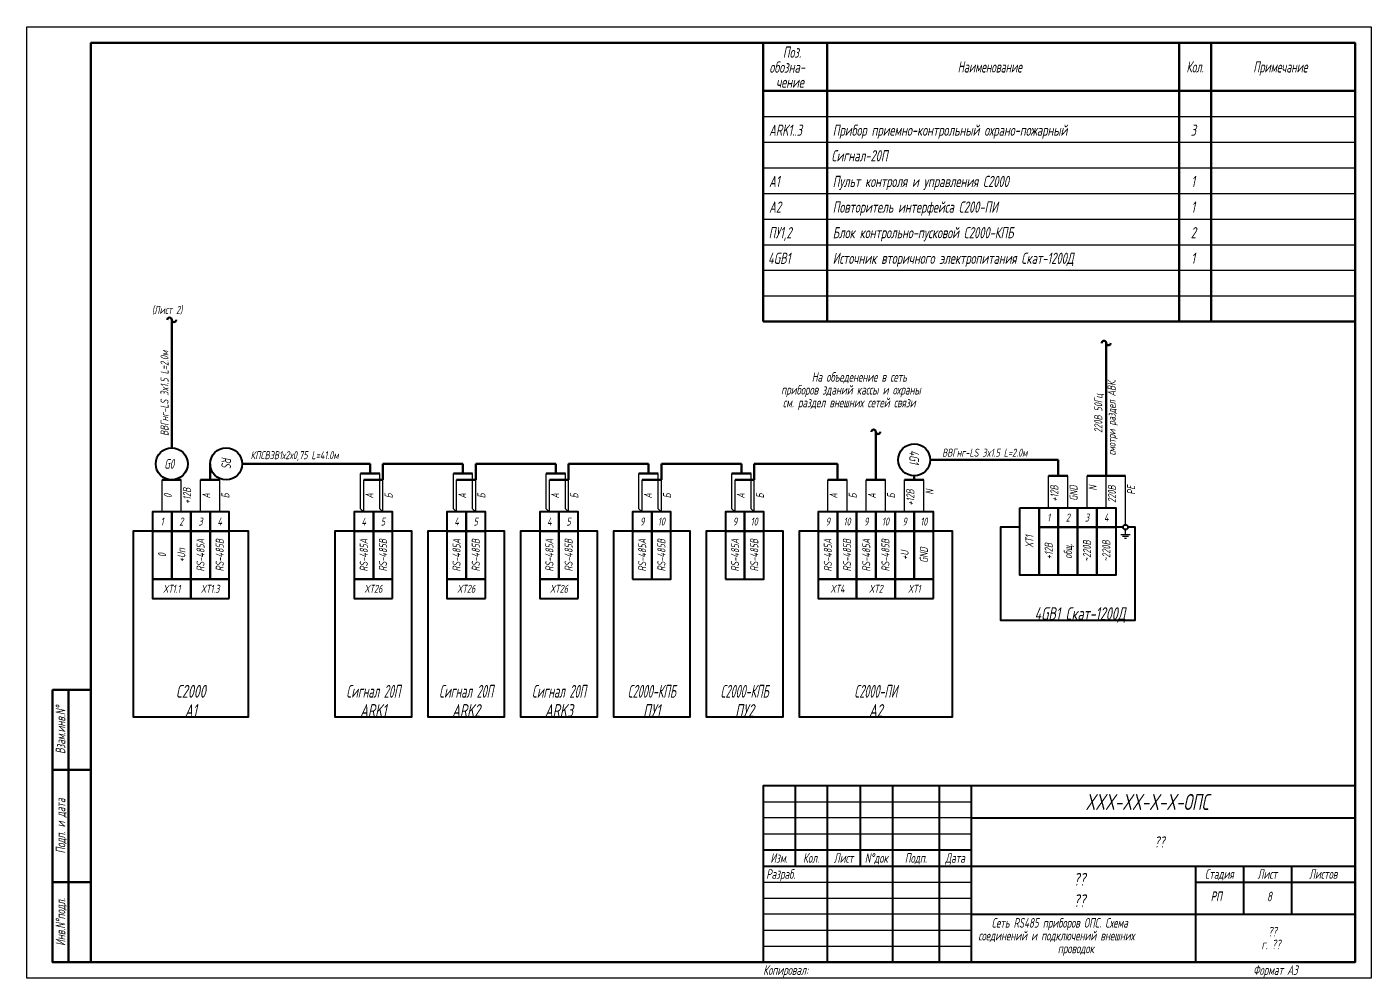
# Model space of a CAD drawing. Extents: x 0 to 1720, y -2086 to 3873.
# Drawn here: x 0 to 420, y 1490 to 1787 of the extents above; entities that cross this region are included whole.
import ezdxf
from ezdxf.enums import TextEntityAlignment as Align

# ---------------------------------------------------------------- set-up
doc = ezdxf.new("R2010")
doc.units = 0
for name, color, linetype, lineweight in [('EL_DEVICE', 1, 'Continuous', 40), ('EL_KABLE', 9, 'Continuous', 60), ('TABLE', 7, 'Continuous', 50)]:
    doc.layers.add(name, color=color, linetype=linetype, lineweight=lineweight)
for name, color, linetype in [('EL_WIRES', 3, 'Continuous'), ('FORMAT', 134, 'Continuous'), ('TEXT', 4, 'Continuous'), ('WINOSKA', 251, 'Continuous')]:
    doc.layers.add(name, color=color, linetype=linetype)
doc.styles.add('R2_5', font='romant.shx', dxfattribs={"width": 0.65, "oblique": 12, "height": 2.5})

# ---------------------------------------------------------------- blocks, each defined once
blk = doc.blocks.new('Break')
for centre, start, end in [((-0.7, 0), 0, 180), ((0.7, 0), 180, 0)]:
    blk.add_arc(centre, 0.7, start, end)
blk = doc.blocks.new('CABLE_MARK')
at = {"layer": 'EL_DEVICE'}
blk.add_circle((0, 5), 5, dxfattribs=at)
at = {"layer": 'EL_KABLE'}
blk.add_line((0, 10), (0, 50), dxfattribs=at)

msp = doc.modelspace()

# ---------------------------------------------------------------- linework, layer by layer
at = {"layer": 'EL_DEVICE'}
for points in [[(39.25, 1629.55), (45.25, 1629.55), (45.25, 1635.55), (39.25, 1635.55)], [(45.25, 1629.55), (51.25, 1629.55), (51.25, 1635.55), (45.25, 1635.55)], [(51.25, 1629.55), (57.25, 1629.55), (57.25, 1635.55), (51.25, 1635.55)], [(57.25, 1629.55), (63.25, 1629.55), (63.25, 1635.55), (57.25, 1635.55)], [(102.25, 1629.55), (108.25, 1629.55), (108.25, 1635.55), (102.25, 1635.55)], [(102.25, 1629.55), (108.25, 1629.55), (108.25, 1635.55), (102.25, 1635.55)], [(108.25, 1629.55), (114.25, 1629.55), (114.25, 1635.55), (108.25, 1635.55)], [(108.25, 1629.55), (114.25, 1629.55), (114.25, 1635.55), (108.25, 1635.55)], [(131.25, 1629.55), (137.25, 1629.55), (137.25, 1635.55), (131.25, 1635.55)], [(131.25, 1629.55), (137.25, 1629.55), (137.25, 1635.55), (131.25, 1635.55)], [(137.25, 1629.55), (143.25, 1629.55), (143.25, 1635.55), (137.25, 1635.55)], [(137.25, 1629.55), (143.25, 1629.55), (143.25, 1635.55), (137.25, 1635.55)], [(160.25, 1629.55), (166.25, 1629.55), (166.25, 1635.55), (160.25, 1635.55)], [(160.25, 1629.55), (166.25, 1629.55), (166.25, 1635.55), (160.25, 1635.55)], [(166.25, 1629.55), (172.25, 1629.55), (172.25, 1635.55), (166.25, 1635.55)], [(166.25, 1629.55), (172.25, 1629.55), (172.25, 1635.55), (166.25, 1635.55)], [(189.25, 1629.55), (195.25, 1629.55), (195.25, 1635.55), (189.25, 1635.55)], [(195.25, 1629.55), (201.25, 1629.55), (201.25, 1635.55), (195.25, 1635.55)], [(218.25, 1629.55), (224.25, 1629.55), (224.25, 1635.55), (218.25, 1635.55)], [(224.25, 1629.55), (230.25, 1629.55), (230.25, 1635.55), (224.25, 1635.55)], [(247.25, 1629.55), (253.25, 1629.55), (253.25, 1635.55), (247.25, 1635.55)], [(253.25, 1629.55), (259.25, 1629.55), (259.25, 1635.55), (253.25, 1635.55)], [(259.25, 1629.55), (265.25, 1629.55), (265.25, 1635.55), (259.25, 1635.55)], [(265.25, 1629.55), (271.25, 1629.55), (271.25, 1635.55), (265.25, 1635.55)], [(271.25, 1629.55), (277.25, 1629.55), (277.25, 1635.55), (271.25, 1635.55)], [(277.25, 1629.55), (283.25, 1629.55), (283.25, 1635.55), (277.25, 1635.55)], [(310.25, 1636.8), (316.25, 1636.8), (316.25, 1615.8), (310.25, 1615.8)], [(316.25, 1636.8), (322.25, 1636.8), (322.25, 1630.8), (316.25, 1630.8)], [(322.25, 1636.8), (328.25, 1636.8), (328.25, 1630.8), (322.25, 1630.8)], [(328.25, 1636.8), (334.25, 1636.8), (334.25, 1630.8), (328.25, 1630.8)], [(334.25, 1636.8), (340.25, 1636.8), (340.25, 1630.8), (334.25, 1630.8)], [(316.25, 1630.8), (322.25, 1630.8), (322.25, 1615.8), (316.25, 1615.8)], [(322.25, 1630.8), (328.25, 1630.8), (328.25, 1615.8), (322.25, 1615.8)], [(328.25, 1630.8), (334.25, 1630.8), (334.25, 1615.8), (328.25, 1615.8)], [(334.25, 1630.8), (340.25, 1630.8), (340.25, 1615.8), (334.25, 1615.8)], [(39.25, 1614.55), (45.25, 1614.55), (45.25, 1629.55), (39.25, 1629.55)], [(45.25, 1614.55), (51.25, 1614.55), (51.25, 1629.55), (45.25, 1629.55)], [(51.25, 1614.55), (57.25, 1614.55), (57.25, 1629.55), (51.25, 1629.55)], [(57.25, 1614.55), (63.25, 1614.55), (63.25, 1629.55), (57.25, 1629.55)], [(102.25, 1614.55), (108.25, 1614.55), (108.25, 1629.55), (102.25, 1629.55)], [(102.25, 1614.55), (108.25, 1614.55), (108.25, 1629.55), (102.25, 1629.55)], [(108.25, 1614.55), (114.25, 1614.55), (114.25, 1629.55), (108.25, 1629.55)], [(108.25, 1614.55), (114.25, 1614.55), (114.25, 1629.55), (108.25, 1629.55)], [(131.25, 1614.55), (137.25, 1614.55), (137.25, 1629.55), (131.25, 1629.55)], [(131.25, 1614.55), (137.25, 1614.55), (137.25, 1629.55), (131.25, 1629.55)], [(137.25, 1614.55), (143.25, 1614.55), (143.25, 1629.55), (137.25, 1629.55)], [(137.25, 1614.55), (143.25, 1614.55), (143.25, 1629.55), (137.25, 1629.55)], [(160.25, 1614.55), (166.25, 1614.55), (166.25, 1629.55), (160.25, 1629.55)], [(160.25, 1614.55), (166.25, 1614.55), (166.25, 1629.55), (160.25, 1629.55)], [(166.25, 1614.55), (172.25, 1614.55), (172.25, 1629.55), (166.25, 1629.55)], [(166.25, 1614.55), (172.25, 1614.55), (172.25, 1629.55), (166.25, 1629.55)], [(189.25, 1614.55), (195.25, 1614.55), (195.25, 1629.55), (189.25, 1629.55)], [(195.25, 1614.55), (201.25, 1614.55), (201.25, 1629.55), (195.25, 1629.55)], [(218.25, 1614.55), (224.25, 1614.55), (224.25, 1629.55), (218.25, 1629.55)], [(224.25, 1614.55), (230.25, 1614.55), (230.25, 1629.55), (224.25, 1629.55)], [(247.25, 1614.55), (253.25, 1614.55), (253.25, 1629.55), (247.25, 1629.55)], [(253.25, 1614.55), (259.25, 1614.55), (259.25, 1629.55), (253.25, 1629.55)], [(259.25, 1614.55), (265.25, 1614.55), (265.25, 1629.55), (259.25, 1629.55)], [(265.25, 1614.55), (271.25, 1614.55), (271.25, 1629.55), (265.25, 1629.55)], [(271.25, 1614.55), (277.25, 1614.55), (277.25, 1629.55), (271.25, 1629.55)], [(277.25, 1614.55), (283.25, 1614.55), (283.25, 1629.55), (277.25, 1629.55)], [(51.25, 1608.55), (51.25, 1614.55), (39.25, 1614.55), (39.25, 1608.55)], [(63.25, 1608.55), (63.25, 1614.55), (51.25, 1614.55), (51.25, 1608.55)], [(114.25, 1608.55), (114.25, 1614.55), (102.25, 1614.55), (102.25, 1608.55)], [(114.25, 1608.55), (114.25, 1614.55), (102.25, 1614.55), (102.25, 1608.55)], [(143.25, 1608.55), (143.25, 1614.55), (131.25, 1614.55), (131.25, 1608.55)], [(143.25, 1608.55), (143.25, 1614.55), (131.25, 1614.55), (131.25, 1608.55)], [(172.25, 1608.55), (172.25, 1614.55), (160.25, 1614.55), (160.25, 1608.55)], [(172.25, 1608.55), (172.25, 1614.55), (160.25, 1614.55), (160.25, 1608.55)], [(259.25, 1608.55), (259.25, 1614.55), (247.25, 1614.55), (247.25, 1608.55)], [(271.25, 1608.55), (271.25, 1614.55), (259.25, 1614.55), (259.25, 1608.55)], [(283.25, 1608.55), (283.25, 1614.55), (271.25, 1614.55), (271.25, 1608.55)]]:
    msp.add_lwpolyline(points, close=True, dxfattribs=at)
for points in [[(310.25, 1630.8), (304.25, 1630.8), (304.25, 1601.8), (346.25, 1601.8), (346.25, 1630.8), (344, 1630.8)], [(342.5, 1630.8), (340.25, 1630.8)], [(39.25, 1629.55), (33.25, 1629.55), (33.25, 1571.55), (69.25, 1571.55), (69.25, 1629.55), (51.25, 1629.55)], [(102.25, 1629.55), (96.25, 1629.55), (96.25, 1571.55), (120.25, 1571.55), (120.25, 1629.55), (114.25, 1629.55)], [(102.25, 1629.55), (96.25, 1629.55), (96.25, 1571.55), (120.25, 1571.55), (120.25, 1629.55), (114.25, 1629.55)], [(131.25, 1629.55), (125.25, 1629.55), (125.25, 1571.55), (149.25, 1571.55), (149.25, 1629.55), (143.25, 1629.55)], [(131.25, 1629.55), (125.25, 1629.55), (125.25, 1571.55), (149.25, 1571.55), (149.25, 1629.55), (143.25, 1629.55)], [(160.25, 1629.55), (154.25, 1629.55), (154.25, 1571.55), (178.25, 1571.55), (178.25, 1629.55), (172.25, 1629.55)], [(160.25, 1629.55), (154.25, 1629.55), (154.25, 1571.55), (178.25, 1571.55), (178.25, 1629.55), (172.25, 1629.55)], [(189.25, 1629.55), (183.25, 1629.55), (183.25, 1571.55), (207.25, 1571.55), (207.25, 1629.55), (201.25, 1629.55)], [(218.25, 1629.55), (212.25, 1629.55), (212.25, 1571.55), (236.25, 1571.55), (236.25, 1629.55), (230.25, 1629.55)], [(247.25, 1629.55), (241.25, 1629.55), (241.25, 1571.55), (289.25, 1571.55), (289.25, 1629.55), (283.25, 1629.55)]]:
    msp.add_lwpolyline(points, dxfattribs=at)
msp.add_circle((343.25, 1630.8), 0.75, dxfattribs=at)
at = {"layer": 'EL_KABLE'}
for p, q in [((337.25, 1688.3), (337.25, 1646.8)), ((265.25, 1645.55), (265.25, 1660.55)), ((322.25, 1646.8), (322.25, 1651.8)), ((57.25, 1650.55), (57.25, 1645.55)), ((110.25, 1647.55), (104.25, 1647.55)), ((110.25, 1647.55), (104.25, 1647.55)), ((107.25, 1647.55), (107.25, 1650.55)), ((107.25, 1647.55), (107.25, 1650.55)), ((111.25, 1645.55), (111.25, 1650.55)), ((111.25, 1645.55), (111.25, 1650.55)), ((111.25, 1650.55), (136.25, 1650.55)), ((139.25, 1647.55), (133.25, 1647.55)), ((139.25, 1647.55), (133.25, 1647.55)), ((136.25, 1647.55), (136.25, 1650.55)), ((140.25, 1645.55), (140.25, 1650.55)), ((140.25, 1645.55), (140.25, 1650.55)), ((140.25, 1650.55), (165.25, 1650.55)), ((168.25, 1647.55), (162.25, 1647.55)), ((168.25, 1647.55), (162.25, 1647.55)), ((165.25, 1647.55), (165.25, 1650.55)), ((169.25, 1645.55), (169.25, 1650.55)), ((169.25, 1645.55), (169.25, 1650.55)), ((169.25, 1650.55), (194.25, 1650.55)), ((197.25, 1647.55), (191.25, 1647.55)), ((194.25, 1647.55), (194.25, 1650.55)), ((198.25, 1645.55), (198.25, 1650.55)), ((198.25, 1650.55), (223.25, 1650.55)), ((226.25, 1647.55), (220.25, 1647.55)), ((223.25, 1647.55), (223.25, 1650.55)), ((227.25, 1645.55), (227.25, 1650.55)), ((227.25, 1650.55), (253.25, 1650.55)), ((253.25, 1645.55), (253.25, 1650.55)), ((277.25, 1645.55), (277.25, 1646.8)), ((319.25, 1646.8), (325.25, 1646.8)), ((343.25, 1646.8), (331.25, 1646.8)), ((42.25, 1645.55), (48.25, 1645.55)), ((54.25, 1645.55), (60.25, 1645.55)), ((105.25, 1645.55), (111.25, 1645.55)), ((105.25, 1645.55), (111.25, 1645.55)), ((134.25, 1645.55), (140.25, 1645.55)), ((134.25, 1645.55), (140.25, 1645.55)), ((163.25, 1645.55), (169.25, 1645.55)), ((163.25, 1645.55), (169.25, 1645.55)), ((192.25, 1645.55), (198.25, 1645.55)), ((221.25, 1645.55), (227.25, 1645.55)), ((250.25, 1645.55), (256.25, 1645.55)), ((262.25, 1645.55), (268.25, 1645.55)), ((274.25, 1645.55), (280.25, 1645.55))]:
    msp.add_line(p, q, dxfattribs=at)
at = {"layer": 'EL_WIRES'}
for p, q in [((104.25, 1636.55), (104.25, 1647.55)), ((104.25, 1636.55), (104.25, 1647.55)), ((110.25, 1636.55), (110.25, 1647.55)), ((110.25, 1636.55), (110.25, 1647.55)), ((133.25, 1636.55), (133.25, 1647.55)), ((133.25, 1636.55), (133.25, 1647.55)), ((139.25, 1636.55), (139.25, 1647.55)), ((139.25, 1636.55), (139.25, 1647.55)), ((162.25, 1636.55), (162.25, 1647.55)), ((162.25, 1636.55), (162.25, 1647.55)), ((168.25, 1636.55), (168.25, 1647.55)), ((168.25, 1636.55), (168.25, 1647.55)), ((191.25, 1636.55), (191.25, 1647.55)), ((197.25, 1636.55), (197.25, 1647.55)), ((220.25, 1636.55), (220.25, 1647.55)), ((226.25, 1636.55), (226.25, 1647.55)), ((319.25, 1636.8), (319.25, 1646.8)), ((325.25, 1636.8), (325.25, 1646.8)), ((331.25, 1636.8), (331.25, 1646.8)), ((337.25, 1636.8), (337.25, 1646.8)), ((343.25, 1631.55), (343.25, 1646.8)), ((42.25, 1635.55), (42.25, 1645.55)), ((48.25, 1635.55), (48.25, 1645.55)), ((54.25, 1635.55), (54.25, 1645.55)), ((60.25, 1635.55), (60.25, 1645.55)), ((105.25, 1635.55), (105.25, 1645.55)), ((105.25, 1635.55), (105.25, 1645.55)), ((111.25, 1635.55), (111.25, 1645.55)), ((111.25, 1635.55), (111.25, 1645.55)), ((134.25, 1635.55), (134.25, 1645.55)), ((134.25, 1635.55), (134.25, 1645.55)), ((140.25, 1635.55), (140.25, 1645.55)), ((140.25, 1635.55), (140.25, 1645.55)), ((163.25, 1635.55), (163.25, 1645.55)), ((163.25, 1635.55), (163.25, 1645.55)), ((169.25, 1635.55), (169.25, 1645.55)), ((169.25, 1635.55), (169.25, 1645.55)), ((192.25, 1635.55), (192.25, 1645.55)), ((198.25, 1635.55), (198.25, 1645.55)), ((221.25, 1635.55), (221.25, 1645.55)), ((227.25, 1635.55), (227.25, 1645.55)), ((250.25, 1635.55), (250.25, 1645.55)), ((256.25, 1635.55), (256.25, 1645.55)), ((262.25, 1635.55), (262.25, 1645.55)), ((268.25, 1635.55), (268.25, 1645.55)), ((274.25, 1635.55), (274.25, 1645.55)), ((280.25, 1635.55), (280.25, 1645.55)), ((105.25, 1635.55), (104.25, 1636.55)), ((105.25, 1635.55), (104.25, 1636.55)), ((111.25, 1635.55), (110.25, 1636.55)), ((111.25, 1635.55), (110.25, 1636.55)), ((134.25, 1635.55), (133.25, 1636.55)), ((134.25, 1635.55), (133.25, 1636.55)), ((140.25, 1635.55), (139.25, 1636.55)), ((140.25, 1635.55), (139.25, 1636.55)), ((163.25, 1635.55), (162.25, 1636.55)), ((163.25, 1635.55), (162.25, 1636.55)), ((169.25, 1635.55), (168.25, 1636.55)), ((169.25, 1635.55), (168.25, 1636.55)), ((192.25, 1635.55), (191.25, 1636.55)), ((198.25, 1635.55), (197.25, 1636.55)), ((221.25, 1635.55), (220.25, 1636.55)), ((227.25, 1635.55), (226.25, 1636.55))]:
    msp.add_line(p, q, dxfattribs=at)
at = {"layer": 'FORMAT', "lineweight": 50}
for p, q in [((13, 1580), (13, 1495)), ((20, 1555), (8, 1555)), ((20, 1520), (8, 1520))]:
    msp.add_line(p, q, dxfattribs=at)
at = {"layer": 'FORMAT', "lineweight": 40}
for p, q in [((240, 1550), (240, 1525)), ((250, 1550), (250, 1495)), ((260.31, 1550), (260.31, 1525)), ((270.5, 1550), (270.5, 1495)), ((285, 1550), (285, 1495)), ((295, 1550), (295, 1495)), ((295, 1540), (415, 1540)), ((230, 1530), (295, 1530)), ((230, 1525), (415, 1525)), ((365.08, 1525), (365.08, 1495)), ((380.08, 1525), (380.08, 1510)), ((395.08, 1525), (395.08, 1510)), ((365.08, 1520), (415, 1520)), ((295, 1510), (415, 1510))]:
    msp.add_line(p, q, dxfattribs=at)
at = {"layer": 'FORMAT', "lineweight": -3}
for p, q in [((230, 1545), (295, 1545)), ((295, 1540), (230, 1540)), ((230, 1535), (295, 1535)), ((230, 1520), (295, 1520)), ((230, 1515), (295, 1515)), ((295, 1510), (230, 1510)), ((230, 1505), (295, 1505)), ((230, 1500), (295, 1500))]:
    msp.add_line(p, q, dxfattribs=at)
at = {"layer": 'FORMAT'}
msp.add_lwpolyline([(0, 1787), (420, 1787), (420, 1490), (0, 1490)], close=True, dxfattribs=at)
at = {"layer": 'FORMAT', "lineweight": 50}
for points in [[(20, 1495), (20, 1782), (415, 1782), (415, 1495)], [(8, 1580), (20, 1580), (20, 1495), (8, 1495)]]:
    msp.add_lwpolyline(points, close=True, dxfattribs=at)
at = {"layer": 'FORMAT', "lineweight": 40}
msp.add_lwpolyline([(230, 1495), (415, 1495), (415, 1550), (230, 1550)], close=True, dxfattribs=at)
at = {"layer": 'TABLE'}
for p, q in [((230, 1782), (230, 1695)), ((250, 1782), (250, 1695)), ((360, 1782), (360, 1695)), ((370, 1782), (370, 1695)), ((230, 1767), (415, 1767)), ((230, 1695), (415, 1695))]:
    msp.add_line(p, q, dxfattribs=at)
at = {"layer": 'TEXT'}
for p, q in [((343.25, 1628.56), (343.25, 1630.05)), ((341.75, 1628.56), (344.75, 1628.56)), ((342.36, 1627.95), (344.15, 1627.95)), ((342.98, 1627.33), (343.53, 1627.33))]:
    msp.add_line(p, q, dxfattribs=at)
at = {"layer": 'WINOSKA'}
for p, q in [((230, 1759), (415, 1759)), ((230, 1751), (415, 1751)), ((230, 1743), (415, 1743)), ((230, 1735), (415, 1735)), ((230, 1727), (415, 1727)), ((230, 1719), (415, 1719)), ((230, 1711), (415, 1711)), ((230, 1703), (415, 1703))]:
    msp.add_line(p, q, dxfattribs=at)

# ---------------------------------------------------------------- block references
msp.add_blockref('CABLE_MARK', (45.25, 1645.55))
at = {"rotation": 270}
for p in [(57.25, 1650.55), (272.25, 1651.8)]:
    msp.add_blockref('CABLE_MARK', p, dxfattribs=at)
at = {"layer": 'EL_KABLE'}
for p in [(45.25, 1695.55), (337.25, 1688.3), (265.25, 1660.55)]:
    msp.add_blockref('Break', p, dxfattribs=at)

# ---------------------------------------------------------------- texts
at = {"layer": 'FORMAT', "style": 'R2_5', "oblique": 12, "width": 0.65}
for s, p in [('Изм.', (235, 1526)), ('Кол.', (245, 1526)), ('Лист', (255.16, 1526)), ('N%%dдок', (265.41, 1526)), ('Подп.', (277.75, 1526)), ('Дата', (290, 1526))]:
    msp.add_text(s, height=3, dxfattribs=at).set_placement(p, align=Align.CENTER)
for s, p in [('Разраб.', (231, 1521)), ('??', (387.79, 1503)), ('г. ??', (385.74, 1499))]:
    msp.add_text(s, height=3, dxfattribs=at).set_placement(p)
at = {"layer": 'FORMAT', "style": 'R2_5', "width": 0.65}
for s, oblique, p in [('Стадия', 12, (372.58, 1522.5)), ('Лист', 12, (387.58, 1522.5)), ('Листов', 12, (405.04, 1522.5)), ('Формат А3', 15, (390.04, 1492.5))]:
    msp.add_text(s, height=3, dxfattribs=dict(at, oblique=oblique)).set_placement(p, align=Align.MIDDLE_CENTER)
at = {"layer": 'FORMAT', "style": 'R2_5', "oblique": 15, "width": 0.65}
msp.add_text('Копировал:', height=3, dxfattribs=at).set_placement((230, 1492.5), align=Align.MIDDLE_LEFT)
at = {"layer": 'TEXT', "style": 'R2_5', "oblique": 12, "width": 0.65}
for s, height, p in [('Поз.', 3.5, (236.2, 1777.36)), ('обозна-', 3.5, (232, 1772.69)), ('чение', 3.5, (234.08, 1768.02)), ('ARK1..3', 3.5, (231.89, 1753)), ('Прибор приемно-контрольный охрано-пожарный', 3.5, (251.78, 1753)), ('3', 3.5, (363.63, 1753)), ('Сигнал-20П', 3.5, (251.39, 1745.01)), ('A1', 3.5, (231.89, 1737)), ('Пульт контроля и управления С2000', 3.5, (251.78, 1737)), ('1', 3.5, (363.81, 1737)), ('A2', 3.5, (231.89, 1729)), ('Повторитель интерфейса С200-ПИ', 3.5, (251.78, 1729)), ('1', 3.5, (363.81, 1729)), ('ПУ1,2', 3.5, (231.78, 1721)), ('Блок контрольно-пусковой С2000-КПБ', 3.5, (251.78, 1721)), ('2', 3.5, (363.67, 1721)), ('4GB1', 3.5, (231.57, 1713)), ('Источник вторичного электропитания Скат-1200Д', 3.5, (251.78, 1713)), ('1', 3.5, (363.81, 1713)), ('(Лист 2)', 2.5, (39.03, 1697.38)), ('На объеденение в сеть', 3, (245.24, 1676.2)), ('приборов зданий кассы и охраны', 3, (235.65, 1672.2)), ('см. раздел внешних сетей связи', 3, (236.21, 1668.2)), ('ВВГнг-LS 3x1.5 L=2.0м', 2.5, (285.98, 1652.8)), ('G0', 3, (42.93, 1649.05)), ('КПСВЭВ1х2х0,75 L=41.0м', 2.5, (69.9, 1652.03)), ('XXX-XX-X-X-ОПС', 5, (330.77, 1542.5)), ('??', 3.5, (352.28, 1530.75)), ('??', 4, (327.05, 1518.83)), ('??', 4, (327.05, 1512.17)), ('Сеть RS485 приборов ОПС. Схема', 3, (301.45, 1505.75)), ('соединений и подключений внешних', 3, (297.29, 1501.75)), ('проводок', 3, (322.1, 1497.75))]:
    msp.add_text(s, height=height, dxfattribs=at).set_placement(p)
at = {"layer": 'TEXT', "style": 'R2_5', "oblique": 12}
for s, height, width, p in [('Наименование', 3.5, 0.6, (300.85, 1772.76)), ('Кол.', 3.5, 0.6, (364.98, 1772.76)), ('Примечание', 3.5, 0.6, (391.65, 1772.76)), ('С2000', 4, 0.65, (51.25, 1577.55)), ('Сигнал 20П', 4, 0.55, (108.25, 1577.55)), ('Сигнал 20П', 4, 0.55, (137.25, 1577.55)), ('Сигнал 20П', 4, 0.55, (166.25, 1577.55)), ('С2000-КПБ', 4, 0.55, (195.25, 1577.55)), ('С2000-КПБ', 4, 0.55, (224.25, 1577.55)), ('С2000-ПИ', 4, 0.55, (265.25, 1577.55)), ('A1', 4, 0.65, (51.25, 1571.55)), ('ARK1', 4, 0.65, (108.25, 1571.55)), ('ARK2', 4, 0.65, (137.25, 1571.55)), ('ARK3', 4, 0.65, (166.25, 1571.55)), ('ПУ1', 4, 0.65, (195.25, 1571.55)), ('ПУ2', 4, 0.65, (224.25, 1571.55)), ('А2', 4, 0.65, (265.25, 1571.55))]:
    msp.add_text(s, height=height, dxfattribs=dict(at, width=width)).set_placement(p, align=Align.CENTER)
at = {"layer": 'TEXT', "style": 'R2_5', "oblique": 12, "width": 0.65}
for s, height, rotation, p in [('ВВГнг-LS 3x1.5 L=2.0м', 2.5, 90, (44.25, 1659.28)), ('смотри раздел АВК.', 2.5, 90, (340.17, 1653.21)), ('220В 50Гц', 2.5, 90, (336, 1660.25)), ('RS', 3, 270, (60.75, 1652.77)), ('4G1', 3, 270, (275.75, 1654.81))]:
    msp.add_text(s, height=height, rotation=rotation, dxfattribs=at).set_placement(p)
at = {"layer": 'TEXT', "style": 'R2_5', "oblique": 12, "width": 0.7}
for s, p in [('+12В', (48.77, 1640.55)), ('0', (42.77, 1640.55)), ('А', (54.77, 1640.55)), ('Б', (60.77, 1640.55)), ('А', (105.77, 1640.55)), ('А', (105.77, 1640.55)), ('Б', (111.77, 1640.55)), ('Б', (111.77, 1640.55)), ('А', (134.77, 1640.55)), ('А', (134.77, 1640.55)), ('Б', (140.77, 1640.55)), ('Б', (140.77, 1640.55)), ('А', (163.77, 1640.55)), ('А', (163.77, 1640.55)), ('Б', (169.77, 1640.55)), ('Б', (169.77, 1640.55)), ('А', (192.77, 1640.55)), ('Б', (198.77, 1640.55)), ('А', (221.77, 1640.55)), ('Б', (227.77, 1640.55)), ('А', (250.77, 1640.55)), ('Б', (256.77, 1640.55)), ('А', (262.77, 1640.55)), ('Б', (268.77, 1640.55))]:
    msp.add_text(s, height=2.5, rotation=90, dxfattribs=at).set_placement(p, align=Align.TOP_CENTER)
for s, p in [('+12В', (274.77, 1642.55)), ('N', (280.77, 1642.55)), ('+12В', (319.77, 1643.8)), ('GND', (325.77, 1643.8)), ('N', (331.77, 1643.8)), ('220В', (337.77, 1643.8)), ('PE', (343.77, 1643.8))]:
    msp.add_text(s, height=2.5, rotation=90, dxfattribs=at).set_placement(p, align=Align.TOP_RIGHT)
at = {"layer": 'TEXT', "style": 'R2_5', "oblique": 12, "width": 0.65}
for s, height, p in [('3', 2.5, (54.25, 1632.55)), ('4', 2.5, (60.25, 1632.55)), ('4', 2.5, (105.25, 1632.55)), ('4', 2.5, (105.25, 1632.55)), ('4', 2.5, (134.25, 1632.55)), ('4', 2.5, (134.25, 1632.55)), ('4', 2.5, (163.25, 1632.55)), ('4', 2.5, (163.25, 1632.55)), ('1', 2.5, (319.25, 1633.8)), ('2', 2.5, (325.25, 1633.8)), ('3', 2.5, (331.25, 1633.8)), ('4', 2.5, (337.25, 1633.8)), ('1', 2.5, (42.25, 1632.55)), ('2', 2.5, (48.25, 1632.55)), ('5', 2.5, (111.25, 1632.55)), ('5', 2.5, (111.25, 1632.55)), ('5', 2.5, (140.25, 1632.55)), ('5', 2.5, (140.25, 1632.55)), ('5', 2.5, (169.25, 1632.55)), ('5', 2.5, (169.25, 1632.55)), ('9', 2.5, (192.25, 1632.55)), ('10', 2.5, (198.25, 1632.55)), ('9', 2.5, (221.25, 1632.55)), ('10', 2.5, (227.25, 1632.55)), ('9', 2.5, (250.25, 1632.55)), ('10', 2.5, (256.25, 1632.55)), ('9', 2.5, (262.25, 1632.55)), ('10', 2.5, (268.25, 1632.55)), ('9', 2.5, (274.25, 1632.55)), ('10', 2.5, (280.25, 1632.55)), ('XТ1.1', 2.5, (45.25, 1611.55)), ('XТ1.3', 2.5, (57.25, 1611.55)), ('XТ26', 2.5, (108.25, 1611.55)), ('XТ26', 2.5, (108.25, 1611.55)), ('XТ26', 2.5, (137.25, 1611.55)), ('XТ26', 2.5, (137.25, 1611.55)), ('XТ26', 2.5, (166.25, 1611.55)), ('XТ26', 2.5, (166.25, 1611.55)), ('XТ4', 2.5, (253.25, 1611.55)), ('XТ2', 2.5, (265.25, 1611.55)), ('XТ1', 2.5, (277.25, 1611.55)), ('РП', 3, (371.63, 1515.62)), ('РП', 3, (371.63, 1515.49)), ('8', 3, (388.22, 1515.49))]:
    msp.add_text(s, height=height, dxfattribs=at).set_placement(p, align=Align.MIDDLE_CENTER)
for s, height, p in [('RS-485A', 2.5, (54.25, 1622.05)), ('RS-485B', 2.5, (60.25, 1622.05)), ('RS-485A', 2.5, (105.25, 1622.05)), ('RS-485A', 2.5, (105.25, 1622.05)), ('RS-485B', 2.5, (111.25, 1622.05)), ('RS-485B', 2.5, (111.25, 1622.05)), ('RS-485A', 2.5, (134.25, 1622.05)), ('RS-485A', 2.5, (134.25, 1622.05)), ('RS-485B', 2.5, (140.25, 1622.05)), ('RS-485B', 2.5, (140.25, 1622.05)), ('RS-485A', 2.5, (163.25, 1622.05)), ('RS-485A', 2.5, (163.25, 1622.05)), ('RS-485B', 2.5, (169.25, 1622.05)), ('RS-485B', 2.5, (169.25, 1622.05)), ('RS-485A', 2.5, (192.25, 1622.05)), ('RS-485B', 2.5, (198.25, 1622.05)), ('RS-485A', 2.5, (221.25, 1622.05)), ('RS-485B', 2.5, (227.25, 1622.05)), ('RS-485A', 2.5, (250.25, 1622.05)), ('RS-485B', 2.5, (256.25, 1622.05)), ('RS-485A', 2.5, (262.25, 1622.05)), ('RS-485B', 2.5, (268.25, 1622.05)), ('XТ1', 2.5, (313.25, 1626.3)), ('+12В', 2.5, (319.25, 1623.3)), ('~220В', 2.5, (331.25, 1623.3)), ('~220В', 2.5, (337.25, 1623.3)), ('0', 2.5, (42.25, 1622.05)), ('+Uп', 2.5, (48.25, 1622.05)), ('+U', 2.5, (274.25, 1622.05)), ('GND', 2.5, (280.25, 1622.05)), ('общ.', 2.5, (325.25, 1623.3)), ('Взам.инв.N%%d', 3, (10.5, 1567.5)), ('Подп. и дата', 3, (10.5, 1537.5)), ('Инв.N%%dподл.', 3, (10.5, 1507.5))]:
    msp.add_text(s, height=height, rotation=90, dxfattribs=at).set_placement(p, align=Align.MIDDLE_CENTER)
msp.add_text('4GB1 Скат-1200Д', height=4, dxfattribs=at).set_placement((343.25, 1601.8), align=Align.RIGHT)

doc.saveas('drawing.dxf')
